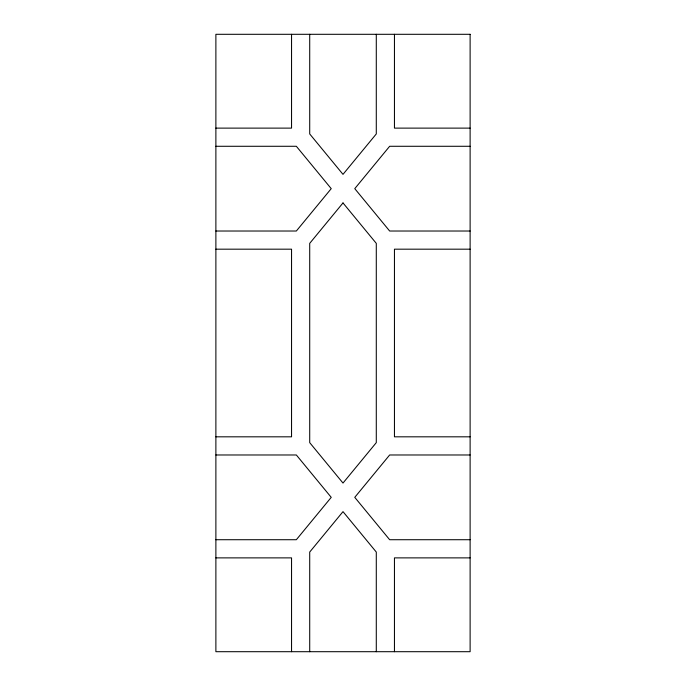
<?xml version="1.0" encoding="UTF-8"?>
<svg xmlns="http://www.w3.org/2000/svg" width="686" height="686" viewBox="0 0 686 686"><rect width="100%" height="100%" fill="white"/><g stroke="black" fill="none" stroke-linecap="round" stroke-linejoin="round"><path stroke-width="1.03" d="M215.884 128.119L291.55 128.119L291.55 34.3M470.116 128.119L394.45 128.119L394.45 34.3M215.884 146.281L296.343 146.281L331.235 188.65L296.343 231.019L215.884 231.019M470.116 146.281L389.657 146.281L354.765 188.65L389.657 231.019L470.116 231.019M215.884 249.181L291.55 249.181L291.55 436.819L215.884 436.819M470.116 249.181L394.45 249.181L394.45 436.819L470.116 436.819M215.884 454.981L296.343 454.981L331.235 497.35L296.343 539.719L215.884 539.719M470.116 454.981L389.657 454.981L354.765 497.35L389.657 539.719L470.116 539.719M215.884 557.881L291.55 557.881L291.55 651.7M470.116 557.881L394.45 557.881L394.45 651.7M376.288 34.3L376.288 133.941L343 174.364L309.712 133.941L309.712 34.3M376.288 651.7L376.288 552.058L343 511.636L309.712 552.058L309.712 651.7M343 202.936L309.712 243.359L309.712 442.642L343 483.064L376.288 442.642L376.288 243.359L343 202.936M470.116 34.3L215.884 34.3L215.884 651.7L470.116 651.7L470.116 34.3"/></g></svg>
